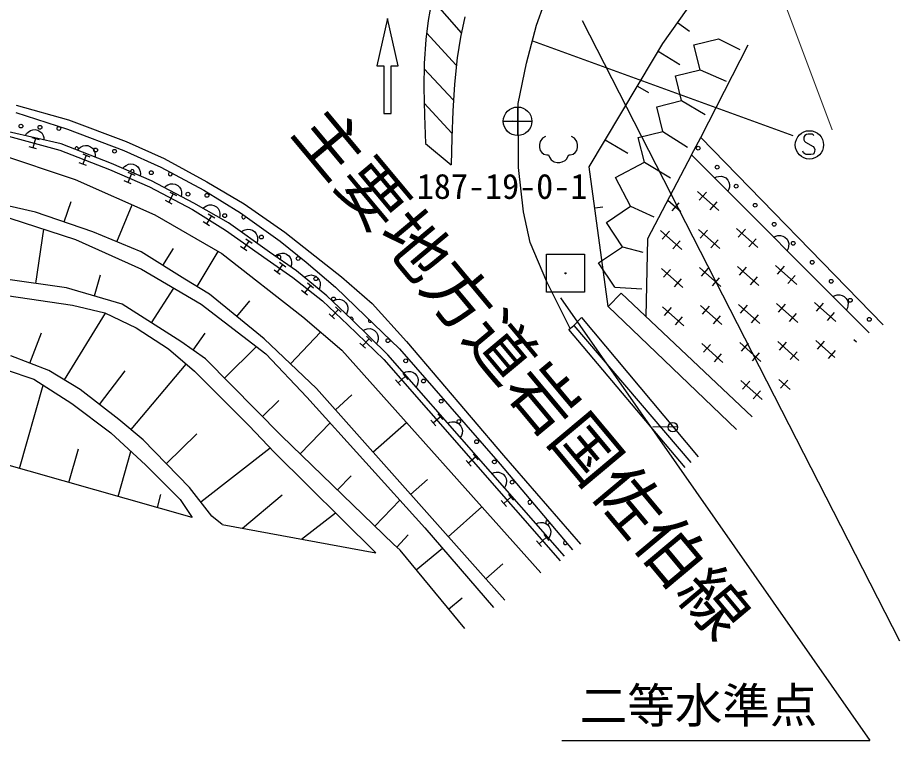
# Model space of a CAD drawing. Units: millimetres, scale not verified. Extents: x 40000 to 680000, y 20000 to 380000.
# Drawn here: x 233782 to 280170, y 243834 to 281831 of the extents above; entities that cross this region are included whole.
import ezdxf
from ezdxf.enums import TextEntityAlignment as Align

# ---------------------------------------------------------------- set-up
doc = ezdxf.new("R2010")
doc.units = ezdxf.units.MM
doc.header["$LTSCALE"] = 1000
doc.linetypes.add('CHAIN', pattern=[18.5, 12, -1.5, 3.5, -1.5])
for name, color, linetype, lineweight in [('M-BGD', 7, 'Continuous', 25), ('M-BGD-HTXT', 7, 'Continuous', 13), ('M-BMK', 2, 'CHAIN', 13), ('M-BMK-SRVR', 3, 'Continuous', 25), ('M-STR-STRC', 7, 'Continuous', 25)]:
    doc.layers.add(name, color=color, linetype=linetype, lineweight=lineweight)
doc.styles.add('ＭＳ ゴシック', font='')
doc.styles.get('ＭＳ ゴシック').set_extended_font_data('MS Gothic')

# ---------------------------------------------------------------- blocks, each defined once
blk = doc.blocks.new('BUHIN5')
at = {"color": 7, "linetype": 'Continuous', "lineweight": 25}
for p, q in [((-249, -26), (249, 26)), ((-26, 249), (26, -249))]:
    blk.add_line(p, q, dxfattribs=at)

msp = doc.modelspace()

# ---------------------------------------------------------------- linework, layer by layer
at = {"layer": 'M-BGD'}
for p, q in [((267722, 280468), (270841, 284889)), ((261088, 281435), (261491, 282559)), ((260558, 279443), (261088, 281435)), ((268502, 281573), (269132, 281128)), ((269360, 280394), (270659, 280717)), ((270659, 280717), (271779, 280160)), ((260868, 280610), (274574, 275629)), ((267231, 279652), (267722, 280468)), ((269683, 279095), (269360, 280394)), ((269729, 275533), (272222, 280394)), ((267476, 280060), (268617, 279373)), ((260113, 277322), (260558, 279443)), ((263855, 273990), (267231, 279652)), ((268384, 278772), (269683, 279095)), ((269683, 279095), (271050, 278494)), ((268707, 277473), (268384, 278772)), ((266387, 278237), (266967, 277890)), ((267408, 277149), (268707, 277473)), ((268707, 277473), (269957, 276743)), ((233706, 277233), (236466, 276465)), ((260135, 273952), (260113, 277322)), ((267731, 275850), (267408, 277149)), ((233683, 276845), (236412, 275967)), ((236466, 276465), (239487, 275313)), ((236066, 275204), (233293, 275835)), ((233307, 275593), (235994, 274867)), ((234192, 275631), (234257, 275734)), ((234257, 275734), (234337, 275816)), ((234337, 275816), (234454, 275902)), ((234454, 275902), (234574, 275936)), ((234574, 275936), (234697, 275944)), ((234697, 275944), (234848, 275910)), ((234848, 275910), (234955, 275849)), ((234955, 275849), (235049, 275767)), ((235049, 275767), (235119, 275638)), ((235119, 275638), (235156, 275529)), ((236412, 275967), (239377, 274842)), ((261552, 275582), (261397, 275502)), ((263082, 275502), (262927, 275582)), ((266432, 275527), (267731, 275850)), ((267731, 275850), (269020, 275025)), ((275150, 275547), (275146, 275461)), ((275199, 275629), (275150, 275547)), ((275281, 275686), (275199, 275629)), ((275379, 275712), (275281, 275686)), ((275495, 275712), (275379, 275712)), ((275574, 275697), (275495, 275712)), ((275630, 275671), (275574, 275697)), ((275671, 275626), (275630, 275671)), ((234522, 275524), (234910, 275419)), ((234716, 275471), (234586, 274989)), ((235156, 275529), (235167, 275409)), ((238717, 274166), (236066, 275204)), ((237097, 275029), (237225, 275097)), ((237225, 275097), (237349, 275112)), ((237349, 275112), (237472, 275102)), ((237472, 275102), (237616, 275046)), ((239487, 275313), (241483, 274434)), ((261277, 275322), (261242, 275167)), ((261242, 275167), (261242, 275012)), ((261397, 275502), (261277, 275322)), ((263202, 275322), (263082, 275502)), ((263242, 275167), (263202, 275322)), ((263242, 275012), (263242, 275167)), ((264699, 275406), (265886, 274698)), ((266755, 274228), (266432, 275527)), ((269233, 274612), (269729, 275533)), ((269729, 275533), (279314, 265686)), ((275146, 275461), (275150, 275404)), ((275150, 275404), (275180, 275329)), ((275180, 275329), (275233, 275288)), ((275233, 275288), (275641, 275052)), ((232688, 274702), (236809, 273330)), ((234780, 274936), (234391, 275041)), ((235994, 274867), (238618, 273851)), ((236926, 274867), (237005, 274960)), ((237005, 274960), (237097, 275029)), ((237209, 274665), (237584, 274520)), ((237616, 275046), (237713, 274970)), ((237713, 274970), (237793, 274874)), ((237793, 274874), (237844, 274736)), ((237844, 274736), (237864, 274623)), ((237864, 274623), (237857, 274503)), ((239377, 274842), (241318, 273963)), ((261242, 275012), (261277, 274852)), ((261277, 274852), (261357, 274737)), ((261357, 274737), (261472, 274657)), ((261472, 274657), (261632, 274622)), ((261632, 274622), (261707, 274622)), ((261707, 274622), (261772, 274502)), ((262707, 274502), (262772, 274622)), ((262772, 274622), (262852, 274622)), ((262852, 274622), (263007, 274657)), ((263007, 274657), (263122, 274737)), ((263122, 274737), (263202, 274852)), ((263202, 274852), (263242, 275012)), ((275135, 274729), (275083, 274816)), ((275195, 274673), (275135, 274729)), ((275266, 274639), (275195, 274673)), ((275341, 274628), (275266, 274639)), ((275514, 274628), (275341, 274628)), ((275630, 274662), (275514, 274628)), ((275683, 274729), (275630, 274662)), ((275641, 275052), (275686, 274984)), ((275709, 274801), (275683, 274729)), ((275686, 274984), (275716, 274891)), ((275716, 274891), (275709, 274801)), ((237403, 274053), (237028, 274199)), ((237396, 274592), (237216, 274126)), ((240831, 273260), (238717, 274166)), ((241483, 274434), (243735, 273199)), ((261772, 274502), (261852, 274362)), ((261852, 274362), (262007, 274242)), ((262007, 274242), (262162, 274207)), ((262162, 274207), (262312, 274207)), ((262312, 274207), (262437, 274242)), ((262437, 274242), (262592, 274322)), ((262592, 274322), (262667, 274402)), ((262667, 274402), (262707, 274502)), ((265233, 273433), (266755, 274228)), ((266755, 274228), (268135, 273410)), ((269233, 274612), (266911, 270202)), ((278587, 265262), (269233, 274612)), ((269584, 274232), (269598, 274247)), ((238618, 273851), (240724, 272944)), ((239314, 273910), (239396, 274000)), ((239396, 274000), (239490, 274066)), ((239490, 274066), (239621, 274130)), ((239585, 273707), (239955, 273548)), ((239621, 274130), (239745, 274141)), ((239745, 274141), (239867, 274127)), ((239867, 274127), (240010, 274066)), ((240010, 274066), (240104, 273988)), ((240104, 273988), (240181, 273889)), ((240181, 273889), (240228, 273750)), ((240228, 273750), (240244, 273637)), ((241318, 273963), (243570, 272756)), ((260390, 271619), (260135, 273952)), ((264850, 266643), (263855, 273990)), ((236809, 273330), (240995, 271459)), ((239757, 273088), (239387, 273248)), ((239770, 273627), (239572, 273168)), ((240244, 273637), (240234, 273516)), ((243055, 272080), (240831, 273260)), ((266027, 271911), (265233, 273433)), ((270439, 273407), (270548, 273460)), ((270548, 273460), (270659, 273487)), ((270659, 273487), (270804, 273498)), ((270804, 273498), (270925, 273462)), ((270925, 273462), (271032, 273404)), ((271032, 273404), (271142, 273294)), ((271142, 273294), (271200, 273187)), ((240724, 272944), (242975, 271747)), ((241502, 272904), (241591, 272987)), ((241591, 272987), (241690, 273045)), ((241690, 273045), (241825, 273098)), ((241825, 273098), (241950, 273099)), ((241950, 273099), (242071, 273075)), ((242071, 273075), (242207, 273002)), ((242207, 273002), (242295, 272917)), ((242295, 272917), (242364, 272812)), ((242364, 272812), (242398, 272669)), ((243735, 273199), (245703, 272040)), ((271201, 272808), (271146, 272700)), ((271200, 273187), (271236, 273066)), ((271227, 272920), (271201, 272808)), ((271236, 273066), (271227, 272920)), ((234725, 271610), (231258, 272394)), ((241967, 272566), (241732, 272125)), ((241789, 272661), (242144, 272472)), ((242406, 272555), (242385, 272436)), ((242398, 272669), (242406, 272555)), ((243570, 272756), (245506, 271561)), ((269546, 272689), (270665, 271690)), ((269641, 272233), (270015, 272652)), ((236229, 271087), (236605, 272170)), ((239009, 270042), (239807, 271990)), ((241910, 272030), (241554, 272219)), ((244882, 271041), (243055, 272080)), ((243534, 271808), (243626, 271888)), ((243626, 271888), (243726, 271943)), ((243726, 271943), (243863, 271992)), ((243863, 271992), (243988, 271989)), ((243988, 271989), (244108, 271962)), ((244108, 271962), (244243, 271885)), ((244243, 271885), (244327, 271797)), ((245703, 272040), (247845, 270557)), ((264148, 271828), (264562, 271884)), ((264758, 271058), (266027, 271911)), ((266027, 271911), (267251, 271353)), ((267985, 272242), (268665, 271634)), ((268576, 272096), (268201, 271677)), ((270575, 272153), (270200, 271733)), ((237733, 270565), (234725, 271610)), ((240995, 271459), (244526, 269432)), ((242975, 271747), (244718, 270658)), ((243979, 271414), (243714, 270990)), ((243808, 271521), (244149, 271308)), ((244327, 271797), (244393, 271690)), ((244393, 271690), (244424, 271546)), ((244428, 271432), (244403, 271313)), ((244424, 271546), (244428, 271432)), ((245506, 271561), (247594, 270079)), ((260751, 270016), (260390, 271619)), ((233367, 271283), (236833, 270172)), ((243885, 270883), (243543, 271097)), ((247031, 269509), (244882, 271041)), ((265611, 269789), (264758, 271058)), ((234745, 267850), (235153, 270711)), ((240284, 269519), (237733, 270565)), ((244718, 270658), (246909, 269120)), ((245550, 270565), (245649, 270636)), ((245649, 270636), (245754, 270680)), ((245754, 270680), (245896, 270715)), ((245896, 270715), (246020, 270700)), ((246020, 270700), (246136, 270660)), ((246136, 270660), (246262, 270570)), ((246262, 270570), (246337, 270473)), ((246337, 270473), (246392, 270360)), ((247845, 270557), (249173, 269496)), ((267603, 270634), (268722, 269635)), ((267698, 270177), (268073, 270597)), ((269602, 270690), (270721, 269691)), ((269697, 270233), (270072, 270653)), ((271601, 270747), (272720, 269747)), ((271696, 270290), (272071, 270709)), ((236833, 270172), (240300, 268603)), ((245957, 270094), (245670, 269684)), ((245792, 270209), (246122, 269978)), ((246400, 270100), (246364, 269985)), ((246392, 270360), (246408, 270214)), ((246408, 270214), (246400, 270100)), ((247594, 270079), (248967, 268981)), ((261621, 267937), (260751, 270016)), ((266911, 270202), (266836, 266121)), ((268632, 270097), (268257, 269677)), ((270631, 270153), (270257, 269734)), ((272630, 270210), (272256, 269790)), ((273556, 270291), (273666, 270344)), ((273666, 270344), (273777, 270370)), ((273777, 270370), (273922, 270381)), ((273922, 270381), (274043, 270346)), ((274043, 270346), (274150, 270287)), ((274150, 270287), (274260, 270178)), ((274260, 270178), (274318, 270070)), ((274318, 270070), (274354, 269950)), ((242573, 268080), (240284, 269519)), ((241428, 268800), (241985, 269685)), ((243227, 267688), (244338, 269541)), ((245835, 269569), (245505, 269800)), ((264342, 268936), (265611, 269789)), ((265611, 269789), (266678, 269505)), ((274318, 269692), (274264, 269584)), ((274345, 269803), (274318, 269692)), ((274354, 269950), (274345, 269803)), ((244526, 269432), (248778, 266098)), ((246909, 269120), (248253, 268177)), ((248459, 268520), (247031, 269509)), ((247334, 269299), (247432, 269371)), ((247432, 269371), (247537, 269417)), ((247537, 269417), (247678, 269453)), ((247678, 269453), (247802, 269440)), ((247802, 269440), (247919, 269402)), ((247919, 269402), (248046, 269314)), ((248046, 269314), (248123, 269218)), ((248123, 269218), (248179, 269106)), ((248179, 269106), (248197, 268960)), ((249173, 269496), (250821, 268205)), ((261609, 267391), (261609, 269391)), ((261609, 269391), (263609, 269391)), ((263609, 269391), (263609, 267391)), ((240300, 268603), (243439, 266773)), ((247725, 268853), (247437, 268444)), ((247560, 268969), (247889, 268737)), ((248191, 268846), (248156, 268730)), ((248197, 268960), (248191, 268846)), ((248967, 268981), (250505, 267663)), ((265195, 267667), (264342, 268936)), ((267659, 268635), (268778, 267635)), ((267754, 268178), (268129, 268597)), ((269659, 268691), (270777, 267692)), ((269754, 268234), (270128, 268654)), ((271658, 268747), (272777, 267748)), ((271753, 268291), (272127, 268710)), ((273657, 268804), (274776, 267805)), ((273752, 268347), (274127, 268767)), ((237819, 267197), (238142, 268315)), ((247602, 268328), (247273, 268560)), ((248253, 268177), (249814, 266943)), ((250052, 267203), (248459, 268520)), ((248870, 268180), (248974, 268243)), ((248974, 268243), (249083, 268280)), ((249083, 268280), (249226, 268304)), ((249226, 268304), (249349, 268281)), ((249349, 268281), (249462, 268233)), ((249462, 268233), (249581, 268134)), ((249581, 268134), (249650, 268032)), ((250821, 268205), (252441, 266805)), ((270688, 268154), (270313, 267735)), ((272687, 268211), (272312, 267791)), ((274686, 268267), (274311, 267847)), ((236347, 267621), (233143, 268079)), ((243881, 267296), (242573, 268080)), ((249189, 267756), (248878, 267364)), ((249031, 267881), (249346, 267631)), ((249650, 268032), (249696, 267916)), ((249701, 267769), (249685, 267655)), ((249696, 267916), (249701, 267769)), ((250505, 267663), (252084, 266139)), ((262854, 265496), (261621, 267937)), ((265195, 267667), (266627, 267578)), ((268688, 268098), (268314, 267678)), ((233208, 267228), (236674, 266706)), ((239290, 266772), (236347, 267621)), ((240827, 265791), (241992, 267616)), ((246759, 264942), (243881, 267296)), ((249036, 267239), (248721, 267488)), ((249685, 267655), (249641, 267543)), ((251370, 265967), (250052, 267203)), ((263609, 267391), (261609, 267391)), ((265535, 267350), (264850, 266643)), ((272426, 260837), (265535, 267350)), ((276674, 267174), (276784, 267227)), ((276784, 267227), (276895, 267254)), ((276895, 267254), (277040, 267264)), ((277040, 267264), (277161, 267229)), ((277161, 267229), (277268, 267171)), ((242364, 264811), (239290, 266772)), ((243439, 266773), (246840, 264157)), ((245320, 266119), (245991, 266939)), ((249814, 266943), (251158, 265672)), ((250346, 266927), (250454, 266983)), ((250454, 266983), (250565, 267014)), ((250565, 267014), (250709, 267029)), ((250709, 267029), (250830, 266997)), ((250830, 266997), (250940, 266943)), ((250940, 266943), (251053, 266837)), ((251053, 266837), (251115, 266731)), ((251115, 266731), (251154, 266612)), ((252441, 266805), (254245, 264810)), ((262343, 267101), (278612, 243834)), ((271714, 266748), (272833, 265749)), ((273713, 266805), (274832, 265805)), ((273808, 266348), (274183, 266767)), ((275713, 266861), (276831, 265862)), ((275808, 266404), (276182, 266824)), ((277268, 267171), (277378, 267061)), ((277378, 267061), (277436, 266953)), ((277436, 266953), (277472, 266833)), ((277472, 266833), (277463, 266686)), ((236250, 262785), (238402, 266301)), ((236674, 266706), (238375, 266314)), ((238375, 266314), (240010, 265529)), ((250658, 266489), (250314, 266126)), ((250511, 266627), (250804, 266351)), ((251127, 266353), (251076, 266243)), ((251150, 266465), (251127, 266353)), ((251154, 266612), (251150, 266465)), ((264850, 266643), (271609, 260174)), ((267716, 266635), (268835, 265636)), ((267811, 266179), (268185, 266598)), ((269715, 266692), (270834, 265693)), ((269810, 266235), (270185, 266655)), ((271809, 266291), (272184, 266711)), ((274742, 266268), (274368, 265848)), ((276742, 266324), (276367, 265905)), ((277436, 266575), (277382, 266467)), ((277463, 266686), (277436, 266575)), ((248778, 266098), (250838, 264349)), ((250460, 265988), (250168, 266264)), ((253252, 264109), (251370, 265967)), ((252084, 266139), (253869, 264410)), ((263042, 265653), (263445, 266061)), ((263445, 266061), (269582, 258733)), ((268745, 266099), (268370, 265679)), ((270744, 266155), (270369, 265735)), ((272743, 266211), (272369, 265792)), ((240010, 265529), (241711, 264418)), ((251158, 265672), (253056, 263857)), ((251955, 265390), (252065, 265443)), ((252065, 265443), (252176, 265471)), ((252176, 265471), (252321, 265482)), ((252321, 265482), (252441, 265448)), ((252441, 265448), (252549, 265390)), ((252549, 265390), (252660, 265281)), ((262788, 265440), (263042, 265653)), ((268898, 258188), (262788, 265440)), ((263042, 265653), (269195, 258443)), ((234425, 263672), (235036, 265266)), ((243019, 264353), (243643, 265245)), ((249506, 262327), (246759, 264942)), ((248133, 263635), (249718, 265300)), ((252279, 264946), (251934, 264584)), ((252134, 265085), (252425, 264807)), ((252660, 265281), (252719, 265174)), ((252719, 265174), (252755, 265054)), ((252747, 264907), (252721, 264795)), ((252755, 265054), (252747, 264907)), ((277768, 264918), (277920, 264783)), ((241711, 264418), (243084, 263241)), ((243673, 263895), (242364, 264811)), ((244670, 262882), (246350, 264535)), ((252079, 264445), (251788, 264723)), ((252721, 264795), (252667, 264687)), ((254245, 264810), (259344, 258807)), ((269771, 264693), (270890, 263693)), ((269866, 264236), (270241, 264655)), ((271771, 264749), (272889, 263750)), ((271866, 264292), (272240, 264712)), ((273770, 264805), (274889, 263806)), ((273865, 264349), (274239, 264768)), ((275769, 264862), (276777, 263962)), ((275864, 264405), (276239, 264825)), ((235430, 263287), (233421, 264057)), ((246840, 264157), (248999, 261869)), ((250838, 264349), (261304, 252645)), ((262549, 253517), (253252, 264109)), ((253869, 264410), (259161, 258351)), ((270800, 264156), (270426, 263736)), ((272800, 264212), (272425, 263793)), ((274799, 264269), (274424, 263849)), ((276798, 264325), (276423, 263905)), ((239750, 260174), (242647, 263616)), ((247663, 259841), (243673, 263895)), ((253056, 263857), (262332, 253279)), ((233187, 263320), (234626, 262818)), ((237071, 262283), (235430, 263287)), ((238092, 261496), (239446, 263254)), ((243084, 263241), (245962, 260364)), ((254039, 263116), (254304, 262813)), ((254084, 263161), (254197, 263207)), ((254197, 263207), (254310, 263226)), ((254310, 263226), (254455, 263227)), ((254455, 263227), (254573, 263184)), ((254573, 263184), (254677, 263119)), ((254677, 263119), (254779, 263003)), ((234626, 262818), (236636, 261546)), ((253928, 262483), (253663, 262786)), ((254171, 262964), (253795, 262635)), ((254779, 263003), (254830, 262891)), ((254839, 262623), (254806, 262514)), ((254830, 262891), (254858, 262769)), ((254858, 262769), (254839, 262623)), ((271827, 262750), (272946, 261751)), ((271922, 262293), (272297, 262713)), ((273826, 262806), (274424, 262272)), ((273921, 262349), (274296, 262769)), ((233882, 258130), (235123, 262504)), ((239114, 260710), (237071, 262283)), ((259408, 251206), (249506, 262327)), ((254806, 262514), (254744, 262410)), ((272856, 262213), (272481, 261793)), ((246665, 260855), (247518, 261695)), ((248999, 261869), (255213, 255003)), ((250497, 261215), (251372, 261994)), ((236636, 261546), (238679, 260006)), ((240386, 259638), (239114, 260710)), ((256026, 260849), (255651, 260519)), ((255894, 261000), (256159, 260697)), ((245962, 260364), (247270, 258991)), ((248644, 258893), (250218, 260522)), ((252477, 258991), (254232, 260553)), ((255783, 260368), (255518, 260670)), ((256409, 260513), (256521, 260559)), ((256521, 260559), (256634, 260578)), ((256634, 260578), (256780, 260579)), ((256780, 260579), (256897, 260536)), ((256897, 260536), (257001, 260471)), ((257001, 260471), (257103, 260354)), ((257103, 260354), (257154, 260243)), ((257154, 260243), (257182, 260121)), ((268503, 260293), (267206, 260310)), ((238679, 260006), (240520, 258299)), ((241609, 258383), (243213, 259945)), ((253550, 254153), (247663, 259841)), ((257130, 259865), (257068, 259761)), ((257164, 259975), (257130, 259865)), ((257182, 260121), (257164, 259975)), ((242831, 257128), (240386, 259638)), ((236478, 257394), (236977, 259154)), ((239073, 256658), (239743, 259020)), ((243417, 256374), (247062, 259210)), ((247270, 258991), (252634, 253695)), ((257749, 258884), (258014, 258582)), ((242965, 255554), (232585, 258498)), ((257638, 258252), (257373, 258554)), ((257882, 258733), (257506, 258403)), ((259344, 258807), (263400, 254149)), ((240520, 258299), (242329, 256491)), ((258846, 257911), (258958, 257930)), ((258958, 257930), (259104, 257931)), ((259104, 257931), (259221, 257888)), ((259161, 258351), (262970, 253858)), ((250606, 256997), (251330, 257746)), ((254457, 256766), (255337, 257550)), ((258733, 257865), (258846, 257911)), ((259221, 257888), (259325, 257823)), ((259325, 257823), (259428, 257706)), ((259428, 257706), (259479, 257595)), ((259479, 257595), (259506, 257473)), ((259506, 257473), (259488, 257327)), ((244003, 255621), (242831, 257128)), ((259454, 257217), (259392, 257113)), ((259488, 257327), (259454, 257217)), ((241147, 256070), (241309, 256767)), ((245614, 254988), (247693, 256735)), ((259737, 256617), (259361, 256287)), ((259604, 256768), (259870, 256466)), ((242329, 256491), (242965, 255554)), ((252568, 255101), (253888, 256467)), ((256437, 254542), (258202, 256114)), ((259494, 256136), (259228, 256439)), ((244539, 255186), (244003, 255621)), ((248719, 254416), (250512, 255790)), ((244539, 255186), (252634, 253695)), ((261057, 255217), (261170, 255263)), ((261170, 255263), (261283, 255282)), ((261283, 255282), (261428, 255283)), ((261428, 255283), (261546, 255240)), ((261546, 255240), (261650, 255175)), ((261650, 255175), (261752, 255058)), ((255213, 255003), (258811, 250819)), ((261752, 255058), (261803, 254947)), ((261812, 254679), (261778, 254569)), ((261803, 254947), (261831, 254824)), ((261831, 254824), (261812, 254679)), ((253728, 253990), (254333, 254648)), ((261349, 254020), (261083, 254323)), ((261592, 254501), (261216, 254172)), ((261459, 254653), (261725, 254350)), ((261778, 254569), (261717, 254465)), ((253905, 253826), (253550, 254153)), ((257307, 249707), (253905, 253826)), ((254756, 252796), (256133, 253933)), ((258418, 252318), (259302, 253106)), ((256457, 250737), (257166, 251322)), ((262418, 243834), (278612, 243834))]:
    msp.add_line(p, q, dxfattribs=at)
for centre, radius in [((233958, 276130), 99.5), ((234956, 276065), 99.5), ((235954, 276000), 99.5), ((275439, 275142), 746), ((237885, 274872), 99.5), ((238883, 274807), 99.5), ((269585, 274967), 99.5), ((240813, 273679), 99.5), ((270585, 273968), 99.5), ((271585, 272968), 99.5), ((242744, 272551), 99.5), ((243742, 272486), 99.5), ((272586, 271968), 99.5), ((244675, 271423), 99.5), ((273586, 270968), 99.5), ((246606, 270296), 99.5), ((274586, 269968), 99.5), ((248537, 269168), 99.5), ((275586, 268969), 99.5), ((249469, 268105), 99.5), ((262609, 268391), 30), ((276586, 267969), 99.5), ((250402, 267042), 99.5), ((277587, 266969), 99.5), ((278587, 265969), 99.5), ((253266, 264851), 99.5), ((254199, 263788), 99.5), ((255132, 262725), 99.5), ((256065, 261663), 99.5), ((256998, 260600), 99.5), ((268252, 260297), 250), ((257931, 259537), 99.5), ((258863, 258474), 99.5), ((259796, 257411), 99.5)]:
    msp.add_circle(centre, radius, dxfattribs=at)
for centre, start, end in [((236887, 274937), 308.0224, 189.1818), ((239816, 273744), 309.8126, 183.8187), ((241811, 273614), 103.2259, 20.363), ((245673, 271358), 100.7607, 8.4706), ((247539, 269233), 286.7407, 183.8926), ((251335, 265979), 324.6929, 128.0376), ((252333, 265914), 142.6144, 309.202), ((260729, 256348), 46.0609, 34.5103), ((261662, 255285), 81.7096, 358.8616), ((262595, 254222), 99.9712, 340.6)]:
    msp.add_arc(centre, 99.5, start, end, dxfattribs=at)
at = {"layer": 'M-BMK'}
msp.add_line((276635, 275940), (269398, 295244), dxfattribs=at)
at = {"layer": 'M-BMK-SRVR'}
for p, q in [((260083, 277131), (260083, 275631)), ((259333, 276381), (260833, 276381))]:
    msp.add_line(p, q, dxfattribs=at)
msp.add_circle((260083, 276381), 750, dxfattribs=at)
at = {"layer": 'M-STR-STRC'}
for p, q in [((255557, 282661), (255378, 281678)), ((255602, 282766), (257113, 281032)), ((253239, 281791), (252677, 279291)), ((253802, 279291), (253239, 281791)), ((255378, 281678), (255258, 280674)), ((257301, 281871), (257075, 280809)), ((263488, 281674), (280170, 249063)), ((255258, 280674), (255178, 279423)), ((255284, 281040), (256856, 279341)), ((257075, 280809), (256905, 279721)), ((256905, 279721), (256760, 278329)), ((252677, 279291), (253052, 279291)), ((253052, 279291), (253052, 276791)), ((253427, 276791), (253427, 279291)), ((253427, 279291), (253802, 279291)), ((255178, 279423), (255158, 278161)), ((255171, 279140), (256693, 277517)), ((256760, 278329), (256673, 276910)), ((255158, 278161), (255186, 276690)), ((255171, 277341), (256630, 275756)), ((253052, 276791), (253427, 276791)), ((255186, 276690), (255242, 275214)), ((256673, 276910), (256625, 275511)), ((255242, 275214), (256597, 274096)), ((256625, 275511), (256597, 274096))]:
    msp.add_line(p, q, dxfattribs=at)

# ---------------------------------------------------------------- block references
at = {"layer": 'M-BGD', "rotation": 263.32583}
msp.add_blockref('BUHIN5', (260083, 276381), dxfattribs=at)

# ---------------------------------------------------------------- texts
at = {"layer": 'M-BGD', "style": 'ＭＳ ゴシック'}
msp.add_text('187-19-0-1', height=1320, dxfattribs=at).set_placement((254780, 271906), align=Align.BOTTOM_LEFT)
msp.add_text('二等水準点', height=1833, rotation=0.1, dxfattribs=at).set_placement((263357, 244192), align=Align.BOTTOM_LEFT)
at = {"layer": 'M-BGD-HTXT', "style": 'ＭＳ ゴシック'}
msp.add_text('主要地方道岩国佐伯線', height=2566, rotation=309.9, dxfattribs=at).set_placement((247546, 275272), align=Align.BOTTOM_LEFT)

doc.saveas('drawing.dxf')
